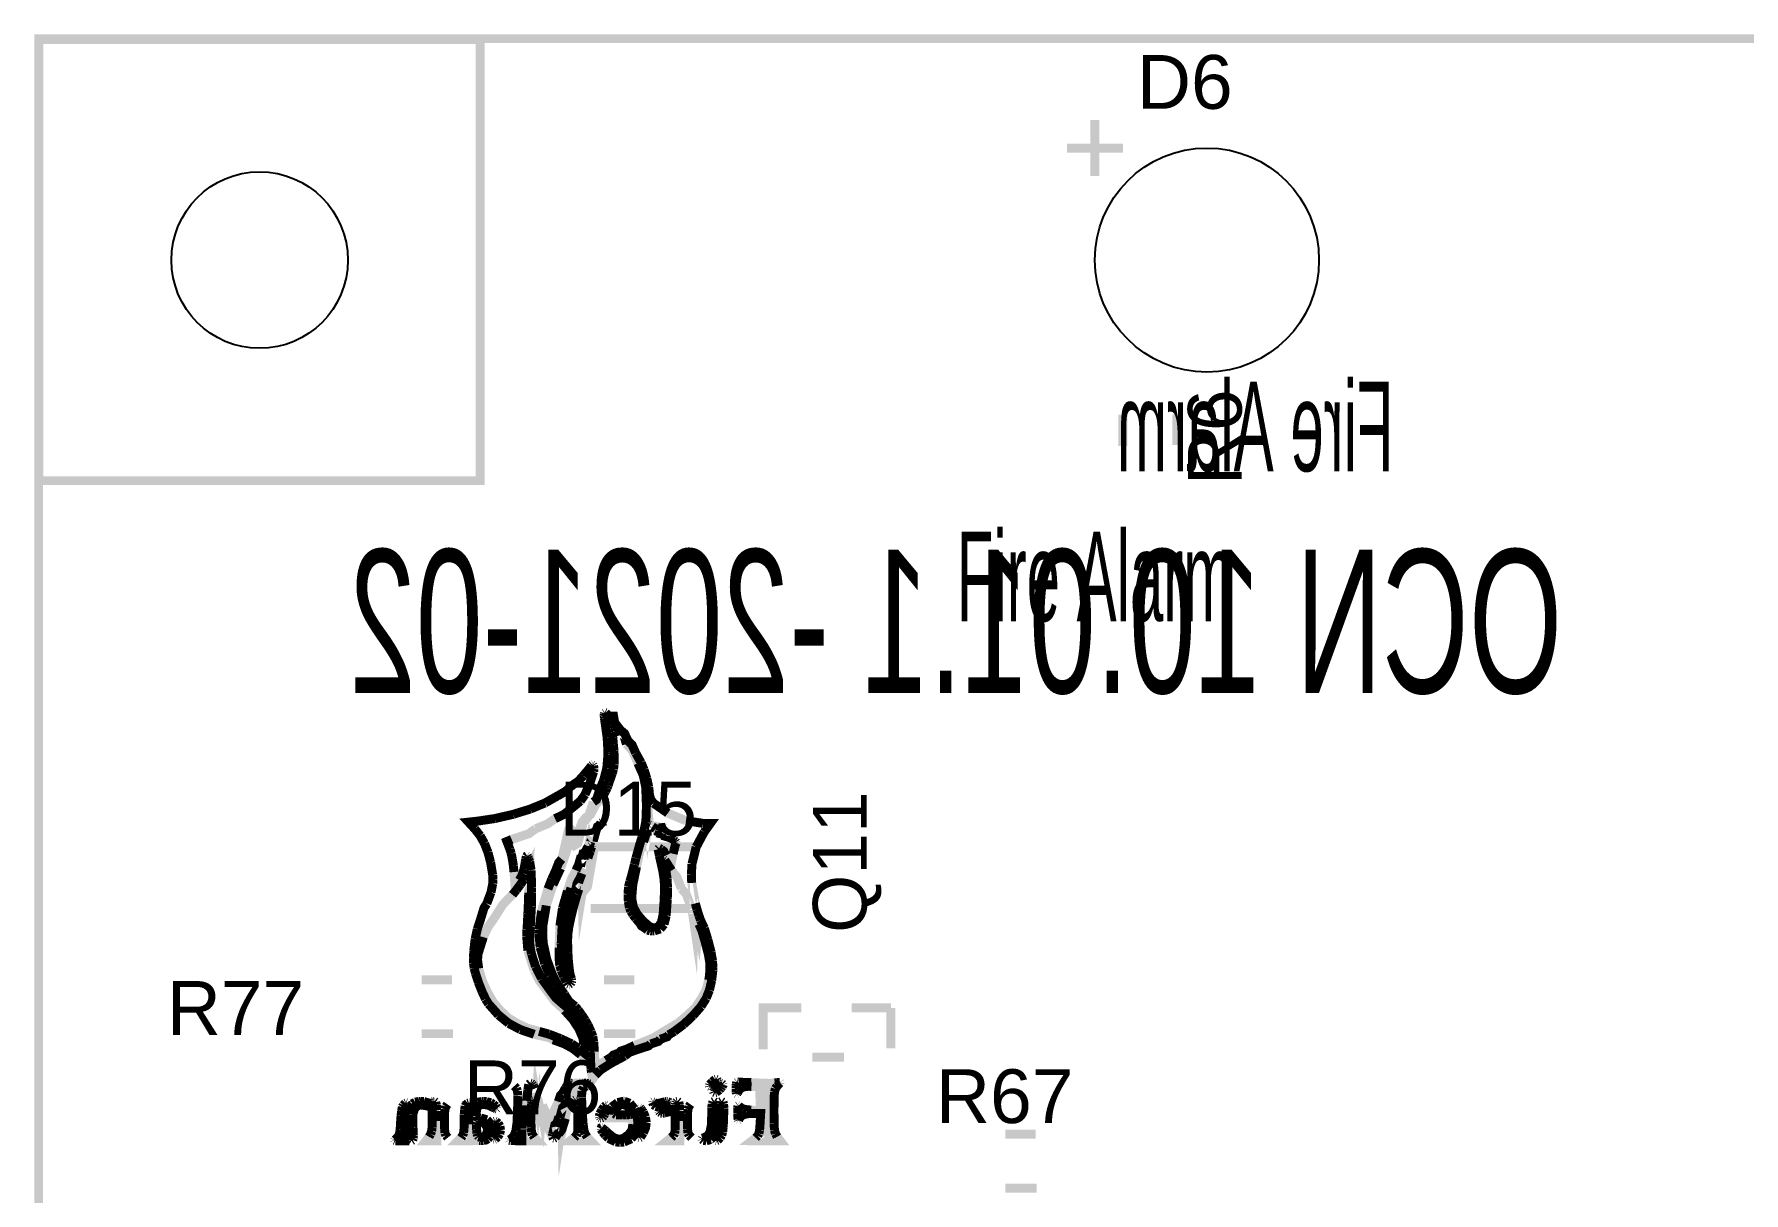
# Model space of a CAD drawing. Header units: centimetres. Extents: x -11 to 419, y -6 to 110.
# Drawn here: x -10.56 to 28.19, y 83.34 to 109.6 of the extents above; entities that cross this region are included whole.
import ezdxf

# ---------------------------------------------------------------- set-up
doc = ezdxf.new("R2010")
doc.units = ezdxf.units.CM
doc.header["$MEASUREMENT"] = 0

msp = doc.modelspace()

# ---------------------------------------------------------------- linework, layer by layer
at = {"const_width": 0.203}
for points in [[(-10.461, -5.498), (189.539, -5.498), (189.539, 109.502), (-10.461, 109.502), (-10.461, -5.498)], [(-10.453, 99.483), (-0.453, 99.483), (-0.453, 109.483), (-10.453, 109.483), (-10.453, 99.483)], [(13.477, 107.658), (13.477, 106.388)], [(12.842, 107.023), (14.112, 107.023)], [(14.112, 100.98), (14.112, 100.269)], [(15.332, 100.98), (15.332, 100.294)], [(2.356, 94.19), (2.361, 94.219)], [(2.355, 94.17), (2.356, 94.19)], [(2.355, 94.17), (2.356, 94.148)], [(2.356, 94.148), (2.362, 94.098)], [(2.361, 94.219), (2.372, 94.227)], [(2.424, 93.653), (2.363, 94.095)], [(2.39, 94.22), (2.372, 94.227)], [(2.443, 94.169), (2.391, 94.219)], [(2.503, 94.106), (2.443, 94.169)], [(2.613, 93.888), (2.569, 94.146), (2.536, 94.145), (2.495, 94.059)], [(2.569, 94.03), (2.503, 94.107)], [(2.49, 94.028), (2.496, 94.041)], [(2.49, 94.028), (2.49, 94.027)], [(2.49, 94.027), (2.495, 93.983)], [(2.495, 93.983), (2.504, 93.928)], [(2.496, 94.041), (2.501, 94.043)], [(2.508, 94.04), (2.501, 94.043)], [(2.504, 93.928), (2.517, 93.869)], [(2.534, 93.785), (2.517, 93.867)], [(2.551, 93.654), (2.534, 93.782)], [(2.725, 93.831), (2.569, 94.03)], [(2.727, 93.718), (2.672, 93.857), (2.61, 93.892)], [(2.899, 93.578), (2.818, 93.752), (2.727, 93.828)], [(2.86, 93.51), (2.798, 93.721), (2.765, 93.744), (2.73, 93.713)], [(2.442, 93.32), (2.424, 93.651)], [(2.442, 93.32), (2.442, 93.276)], [(2.566, 93.509), (2.551, 93.654)], [(2.577, 93.363), (2.566, 93.508)], [(2.585, 93.167), (2.577, 93.363)], [(3.124, 93.071), (2.993, 93.369), (2.859, 93.512)], [(3.07, 93.31), (2.987, 93.498), (2.899, 93.578)], [(3.192, 93.092), (3.072, 93.308)], [(2.043, 92.986), (1.883, 92.795)], [(2.043, 92.987), (2.071, 93.026)], [(2.071, 93.027), (2.089, 93.042)], [(2.089, 93.042), (2.095, 93.043)], [(2.103, 93.039), (2.095, 93.043)], [(2.115, 93.021), (2.103, 93.039)], [(2.126, 92.95), (2.115, 93.021)], [(2.126, 92.95), (2.118, 92.889)], [(2.415, 92.96), (2.343, 92.687)], [(2.442, 93.276), (2.415, 92.961)], [(2.568, 92.946), (2.54, 92.85)], [(2.582, 93.045), (2.568, 92.946)], [(2.585, 93.137), (2.582, 93.046)], [(2.585, 93.137), (2.585, 93.17)], [(3.242, 92.805), (3.12, 93.078)], [(3.26, 92.932), (3.193, 93.091)], [(3.322, 92.732), (3.26, 92.932)], [(1.613, 92.562), (1.483, 92.443), (1.301, 92.337)], [(1.881, 92.793), (1.767, 92.667), (1.613, 92.562)], [(2.033, 92.628), (1.922, 92.37)], [(2.117, 92.888), (2.033, 92.628)], [(2.343, 92.687), (2.261, 92.496)], [(2.425, 92.519), (2.389, 92.445)], [(2.446, 92.575), (2.425, 92.519)], [(2.447, 92.576), (2.465, 92.633)], [(2.465, 92.635), (2.488, 92.702)], [(2.488, 92.702), (2.517, 92.785)], [(2.516, 92.784), (2.541, 92.852)], [(3.297, 92.539), (3.242, 92.806)], [(3.313, 92.148), (3.297, 92.538)], [(3.367, 92.533), (3.322, 92.732)], [(3.381, 92.38), (3.367, 92.531)], [(1.016, 92.177), (0.682, 92.04)], [(1.301, 92.338), (1.017, 92.178)], [(1.817, 92.221), (1.587, 92.031)], [(1.922, 92.368), (1.816, 92.219)], [(2.111, 92.2), (2.001, 91.868), (1.952, 91.808), (1.905, 91.817)], [(2.029, 91.875), (2.16, 92.135), (2.3, 92.297)], [(2.263, 92.5), (2.181, 92.251), (2.11, 92.199)], [(2.346, 92.367), (2.303, 92.301)], [(2.389, 92.445), (2.346, 92.367)], [(3.313, 92.148), (3.309, 91.893)], [(3.338, 91.571), (3.37, 91.76), (3.376, 91.678)], [(3.381, 92.38), (3.407, 92.261), (3.478, 92.169)], [(3.478, 92.169), (3.799, 91.946)], [(-0.576, 91.588), (-0.718, 91.743), (-0.519, 91.765)], [(-0.121, 91.824), (-0.521, 91.764)], [(0.296, 91.92), (-0.122, 91.824)], [(0.683, 92.04), (0.296, 91.92)], [(1.242, 91.82), (1.078, 91.706), (0.8, 91.592)], [(1.589, 92.032), (1.451, 91.923), (1.242, 91.82)], [(1.904, 91.815), (1.759, 91.263), (1.696, 91.224), (1.639, 91.342)], [(1.678, 91.268), (1.856, 91.744), (1.942, 91.85), (2.027, 91.871)], [(2.281, 91.726), (2.297, 91.734)], [(2.302, 91.733), (2.297, 91.734)], [(2.315, 91.717), (2.302, 91.733)], [(3.296, 91.734), (3.267, 91.587)], [(3.309, 91.895), (3.296, 91.734)], [(3.799, 91.946), (4.209, 91.774)], [(4.209, 91.774), (4.597, 91.715)], [(-0.455, 91.434), (-0.576, 91.589)], [(-0.357, 91.259), (-0.455, 91.434)], [(0.26, 91.351), (0.151, 91.305), (0.22, 91.124)], [(0.802, 91.593), (0.646, 91.479), (0.262, 91.351)], [(1.402, 90.92), (1.547, 91.57), (1.577, 91.6), (1.606, 91.577), (1.657, 91.374)], [(1.976, 91.063), (2.023, 91.3), (2.05, 91.203)], [(2.107, 91.406), (2.073, 91.261), (2.049, 91.295)], [(2.164, 91.517), (2.133, 91.403), (2.108, 91.407)], [(2.161, 91.51), (2.203, 91.639), (2.24, 91.662)], [(2.237, 91.657), (2.281, 91.725)], [(2.315, 91.717), (2.308, 91.677)], [(3.168, 91.256), (3.211, 91.394)], [(3.266, 91.585), (3.211, 91.397)], [(3.249, 91.297), (3.295, 91.444)], [(3.449, 91.639), (3.481, 91.655), (3.396, 91.671)], [(3.294, 91.442), (3.336, 91.566)], [(3.373, 91.671), (3.381, 91.677)], [(3.382, 91.677), (3.381, 91.677)], [(3.394, 91.672), (3.382, 91.677)], [(3.519, 91.595), (3.45, 91.639)], [(3.597, 91.546), (3.605, 91.571), (3.521, 91.595)], [(3.59, 91.55), (3.587, 91.523), (3.671, 91.498)], [(3.671, 91.498), (3.66, 91.471), (3.757, 91.445)], [(3.757, 91.444), (3.752, 91.418), (3.846, 91.39)], [(3.843, 91.392), (3.898, 91.361)], [(3.937, 91.336), (3.896, 91.362)], [(4.441, 91.178), (4.622, 91.517)], [(4.597, 91.715), (4.763, 91.714), (4.622, 91.517)], [(-0.278, 91.057), (-0.357, 91.26)], [(-0.217, 90.826), (-0.278, 91.057)], [(0.249, 91.03), (0.22, 91.124)], [(0.275, 90.902), (0.249, 91.03)], [(0.58, 90.907), (0.593, 90.961)], [(0.645, 90.131), (0.663, 90.699), (0.581, 90.526)], [(0.593, 90.961), (0.603, 90.977), (0.608, 90.98)], [(0.613, 90.977), (0.608, 90.98)], [(0.63, 90.948), (0.613, 90.977)], [(1.374, 90.707), (1.534, 91.177), (1.608, 91.269), (1.678, 91.267)], [(1.818, 90.743), (1.866, 90.928), (1.884, 90.944), (1.898, 90.909)], [(1.84, 90.908), (1.874, 91.024), (1.9, 91.026)], [(1.985, 90.928), (1.858, 90.146), (1.848, 90.571)], [(1.899, 91.024), (1.947, 91.11)], [(1.9, 90.913), (1.941, 91.041), (1.977, 91.063)], [(1.992, 91.19), (1.944, 91.106)], [(2.133, 91.186), (1.978, 90.281), (1.959, 90.257), (1.947, 90.315), (1.948, 90.672)], [(2.043, 91.088), (1.986, 90.931)], [(2.049, 91.295), (2.016, 91.161), (1.992, 91.191)], [(2.069, 91.18), (2.043, 91.09)], [(2.044, 91.19), (2.056, 91.198)], [(2.047, 91.183), (4.447, 91.183)], [(2.07, 91.184), (2.056, 91.198)], [(2.07, 91.184), (2.07, 91.181)], [(3.077, 90.927), (3.118, 91.081)], [(3.088, 90.725), (3.177, 91.133), (3.25, 91.3)], [(3.118, 91.081), (3.169, 91.258)], [(3.578, 91.129), (3.6, 91.151)], [(3.578, 91.129), (3.579, 91.125)], [(3.579, 91.124), (3.607, 90.984)], [(3.601, 91.151), (3.6, 91.151)], [(3.646, 91.129), (3.601, 91.151)], [(3.684, 90.639), (3.607, 90.982)], [(3.757, 90.985), (3.708, 91.082), (3.647, 91.127)], [(3.76, 90.982), (3.879, 90.822), (3.921, 91.027)], [(3.92, 91.025), (3.939, 91.11)], [(3.967, 91.309), (3.937, 91.336)], [(3.939, 91.109), (3.957, 91.181)], [(3.957, 91.181), (3.974, 91.244)], [(3.985, 91.284), (3.967, 91.309)], [(3.974, 91.243), (3.984, 91.267)], [(3.987, 91.276), (3.985, 91.284)], [(3.987, 91.276), (3.984, 91.267)], [(4.346, 90.792), (4.441, 91.178)], [(-0.172, 90.551), (-0.217, 90.826)], [(0.298, 90.758), (0.275, 90.903)], [(0.312, 90.612), (0.298, 90.758)], [(0.312, 90.615), (0.336, 90.286), (0.433, 90.429)], [(0.511, 90.585), (0.475, 90.501)], [(0.538, 90.674), (0.511, 90.585)], [(0.556, 90.765), (0.538, 90.674)], [(0.556, 90.763), (0.568, 90.841)], [(0.567, 90.84), (0.58, 90.906)], [(0.649, 90.905), (0.63, 90.948)], [(0.668, 90.848), (0.649, 90.905)], [(0.7, 90.656), (0.668, 90.848)], [(0.711, 90.267), (0.701, 90.647)], [(1.165, 90.446), (1.256, 90.644)], [(1.198, 90.326), (1.368, 90.696)], [(1.255, 90.642), (1.326, 90.825), (1.394, 90.906)], [(1.524, 90.18), (1.622, 90.474), (1.716, 90.649)], [(1.603, 90.252), (1.712, 90.562), (1.817, 90.743)], [(1.716, 90.649), (1.776, 90.777)], [(1.773, 90.368), (1.851, 90.579)], [(1.776, 90.778), (1.813, 90.907), (1.84, 90.908)], [(1.948, 90.673), (1.828, 90.028), (1.811, 90.001), (1.799, 90.029), (1.791, 90.246)], [(3.013, 90.668), (2.981, 90.543)], [(3.005, 90.326), (3.089, 90.731)], [(3.04, 90.781), (3.013, 90.668)], [(3.042, 90.786), (3.075, 90.923)], [(3.715, 90.441), (3.684, 90.64)], [(3.702, 90.871), (3.718, 90.888)], [(3.702, 90.871), (3.702, 90.866)], [(3.754, 90.652), (3.702, 90.867)], [(3.732, 90.881), (3.718, 90.888)], [(3.884, 90.645), (3.732, 90.881)], [(3.782, 90.465), (3.754, 90.652)], [(4.11, 90.235), (3.996, 90.513), (3.884, 90.645)], [(4.332, 90.549), (4.346, 90.792)], [(4.348, 89.754), (4.387, 89.486), (4.391, 89.664)], [(-0.169, 90.348), (-0.21, 90.15)], [(-0.165, 90.437), (-0.171, 90.551)], [(-0.165, 90.437), (-0.169, 90.348)], [(0.368, 90.207), (0.278, 90.096)], [(0.458, 90.328), (0.368, 90.207)], [(0.475, 90.501), (0.433, 90.428)], [(0.536, 90.444), (0.458, 90.328)], [(0.581, 90.526), (0.535, 90.443)], [(0.712, 90.156), (0.711, 90.267)], [(0.937, 89.732), (1.081, 90.228)], [(1.043, 89.851), (1.198, 90.325)], [(1.081, 90.228), (1.165, 90.446)], [(1.411, 89.791), (1.525, 90.182)], [(1.473, 89.846), (1.603, 90.25)], [(1.69, 90.124), (1.741, 90.348), (1.759, 90.383), (1.773, 90.368)], [(1.743, 90.108), (1.783, 90.224)], [(2.897, 90.113), (2.907, 90.274)], [(2.907, 90.275), (2.936, 90.394)], [(2.955, 90.449), (2.936, 90.394)], [(2.981, 90.544), (2.955, 90.452)], [(2.98, 90.023), (3.005, 90.325)], [(3.724, 90.273), (3.715, 90.442)], [(3.724, 90.255), (3.716, 89.98)], [(3.724, 90.273), (3.724, 90.257)], [(3.792, 90.262), (3.782, 90.465)], [(3.792, 90.254), (3.787, 89.993)], [(3.792, 90.254), (3.792, 90.265)], [(4.337, 89.776), (4.217, 90.111), (4.108, 90.237)], [(4.332, 90.549), (4.34, 90.365)], [(4.34, 90.366), (4.422, 89.9)], [(-0.439, 89.564), (-0.367, 89.8), (-0.307, 89.891)], [(-0.21, 90.149), (-0.304, 89.897)], [(-0.128, 89.577), (0.062, 89.878), (0.279, 90.098)], [(0.637, 89.887), (0.627, 89.669)], [(0.646, 90.143), (0.637, 89.888)], [(0.707, 89.823), (0.683, 89.391)], [(0.712, 90.156), (0.707, 89.824)], [(0.969, 89.408), (1.044, 89.852)], [(1.405, 89.447), (1.473, 89.845)], [(1.557, 89.681), (1.614, 89.883)], [(1.615, 89.885), (1.662, 90.103), (1.69, 90.124)], [(1.647, 89.772), (1.697, 89.953)], [(1.697, 89.952), (1.742, 90.104)], [(2.897, 90.096), (2.897, 90.113)], [(2.897, 90.096), (2.904, 89.942)], [(2.904, 89.942), (2.93, 89.8)], [(2.93, 89.799), (2.959, 89.726)], [(2.98, 90.016), (2.98, 90.023)], [(2.98, 90.016), (3.019, 89.813)], [(3.019, 89.813), (3.104, 89.658)], [(3.716, 89.98), (3.692, 89.651)], [(3.787, 89.993), (3.761, 89.623)], [(4.393, 89.659), (4.438, 89.429), (4.457, 89.527)], [(4.422, 89.901), (4.46, 89.763)], [(4.457, 89.526), (4.495, 89.304), (4.508, 89.422)], [(-0.519, 89.318), (-0.438, 89.566)], [(-0.383, 89.138), (-0.265, 89.382), (-0.128, 89.577)], [(0.615, 89.439), (0.606, 89.308)], [(0.627, 89.667), (0.614, 89.424)], [(0.879, 89.3), (0.937, 89.732)], [(0.962, 89.228), (0.969, 89.408)], [(1.352, 89.39), (1.411, 89.791)], [(1.383, 88.989), (1.405, 89.447)], [(1.465, 89.257), (1.493, 89.418)], [(1.494, 89.423), (1.557, 89.679)], [(1.558, 89.38), (1.606, 89.604)], [(1.606, 89.604), (1.647, 89.772)], [(2.047, 89.783), (4.447, 89.783)], [(2.959, 89.726), (3.007, 89.644)], [(3.007, 89.644), (3.073, 89.556)], [(3.073, 89.556), (3.158, 89.461)], [(3.104, 89.658), (3.239, 89.499), (3.384, 89.375)], [(3.16, 89.459), (3.202, 89.389), (3.272, 89.346)], [(3.652, 89.472), (3.587, 89.375)], [(3.713, 89.426), (3.627, 89.322)], [(3.693, 89.654), (3.652, 89.472)], [(3.761, 89.622), (3.713, 89.425)], [(4.461, 89.762), (4.503, 89.627)], [(4.501, 89.436), (4.521, 89.397)], [(4.503, 89.627), (4.54, 89.519)], [(4.54, 89.519), (4.565, 89.469)], [(4.627, 89.338), (4.564, 89.47)], [(-0.599, 88.832), (-0.569, 89.088)], [(-0.569, 89.088), (-0.519, 89.317)], [(-0.502, 88.756), (-0.383, 89.137)], [(0.6, 89.152), (0.606, 89.305)], [(0.6, 89.152), (0.627, 88.832)], [(0.668, 89.104), (0.67, 89.18)], [(0.668, 89.104), (0.67, 89.03)], [(0.67, 89.179), (0.682, 89.387)], [(0.669, 89.031), (0.682, 88.899)], [(0.878, 89.221), (0.879, 89.3)], [(0.878, 89.221), (0.904, 88.906)], [(0.962, 89.228), (0.974, 88.998)], [(1.334, 88.896), (1.352, 89.391)], [(1.458, 89.126), (1.465, 89.257)], [(1.458, 89.126), (1.458, 89.1)], [(1.459, 89.096), (1.468, 88.85)], [(1.527, 89.06), (1.534, 89.21)], [(1.527, 89.06), (1.527, 89.042)], [(1.527, 89.046), (1.534, 88.794)], [(1.534, 89.211), (1.557, 89.377)], [(3.275, 89.344), (3.339, 89.296)], [(3.339, 89.296), (3.401, 89.277)], [(3.384, 89.374), (3.492, 89.339)], [(3.401, 89.277), (3.451, 89.275)], [(3.492, 89.277), (3.451, 89.275)], [(3.587, 89.375), (3.492, 89.339)], [(3.627, 89.322), (3.493, 89.277)], [(4.574, 89.272), (4.522, 89.396)], [(4.65, 89.009), (4.573, 89.274)], [(4.706, 89.078), (4.626, 89.339)], [(4.778, 88.8), (4.706, 89.077)], [(-0.607, 88.663), (-0.599, 88.833)], [(-0.608, 88.626), (-0.607, 88.663)], [(-0.514, 88.621), (-0.502, 88.757)], [(0.627, 88.832), (0.767, 88.386)], [(0.682, 88.899), (0.71, 88.753)], [(0.71, 88.753), (0.801, 88.468)], [(0.904, 88.906), (1.01, 88.533)], [(0.974, 88.998), (1.057, 88.622)], [(1.334, 88.9), (1.337, 88.619)], [(1.383, 88.989), (1.383, 88.981)], [(1.383, 88.982), (1.395, 88.761)], [(1.395, 88.761), (1.43, 88.527)], [(1.468, 88.85), (1.479, 88.693)], [(1.479, 88.693), (1.492, 88.543)], [(1.534, 88.792), (1.544, 88.617)], [(4.719, 88.737), (4.65, 89.009)], [(4.749, 88.556), (4.719, 88.734)], [(4.813, 88.592), (4.777, 88.801)], [(-0.608, 88.626), (-0.605, 88.538)], [(-0.605, 88.538), (-0.59, 88.43)], [(-0.59, 88.43), (-0.562, 88.316)], [(-0.562, 88.317), (-0.494, 88.109)], [(-0.514, 88.621), (-0.489, 88.426)], [(-0.489, 88.426), (-0.399, 88.127), (-0.285, 87.885)], [(0.767, 88.386), (0.891, 88.142), (1.039, 87.944)], [(0.801, 88.468), (0.943, 88.192)], [(1.01, 88.532), (1.127, 88.267)], [(1.059, 88.619), (1.183, 88.289)], [(1.127, 88.267), (1.246, 88.044)], [(1.184, 88.288), (1.301, 88.057)], [(1.337, 88.624), (1.349, 88.491)], [(1.349, 88.491), (1.379, 88.384)], [(1.379, 88.383), (1.44, 88.242)], [(1.43, 88.527), (1.479, 88.315)], [(1.478, 88.317), (1.526, 88.253)], [(1.492, 88.542), (1.508, 88.412)], [(1.508, 88.412), (1.521, 88.346)], [(1.532, 88.305), (1.521, 88.346)], [(1.526, 88.253), (1.528, 88.252)], [(1.533, 88.256), (1.528, 88.252)], [(1.536, 88.273), (1.532, 88.305)], [(1.536, 88.271), (1.533, 88.256)], [(1.536, 88.271), (1.536, 88.273)], [(1.544, 88.617), (1.56, 88.454)], [(1.56, 88.454), (1.578, 88.316)], [(1.578, 88.315), (1.596, 88.249)], [(1.616, 88.19), (1.596, 88.249)], [(4.741, 88.257), (4.727, 88.162)], [(4.75, 88.366), (4.741, 88.257)], [(4.754, 88.475), (4.749, 88.556)], [(4.754, 88.474), (4.75, 88.366)], [(4.754, 88.473), (4.754, 88.475)], [(4.819, 88.384), (4.793, 88.155)], [(4.82, 88.451), (4.813, 88.592)], [(4.82, 88.451), (4.819, 88.384)], [(-1.782, 88.167), (-1.096, 88.167)], [(-0.494, 88.109), (-0.411, 87.901)], [(-0.412, 87.901), (-0.332, 87.731)], [(-0.285, 87.885), (-0.153, 87.654), (0.012, 87.465)], [(0.943, 88.193), (1.143, 87.916)], [(1.039, 87.944), (1.232, 87.686), (1.46, 87.477)], [(1.142, 87.917), (1.261, 87.759), (1.404, 87.634)], [(1.246, 88.044), (1.384, 87.834)], [(1.301, 88.057), (1.452, 87.846)], [(1.441, 88.24), (1.501, 88.12)], [(1.503, 88.118), (1.535, 88.072)], [(1.535, 88.072), (1.555, 88.063)], [(1.563, 88.064), (1.555, 88.063)], [(1.592, 88.083), (1.563, 88.064)], [(1.614, 88.117), (1.592, 88.083)], [(1.622, 88.15), (1.614, 88.117)], [(1.622, 88.152), (1.616, 88.189)], [(1.622, 88.152), (1.622, 88.15)], [(2.35, 88.167), (3.036, 88.167)], [(4.727, 88.162), (4.663, 87.935), (4.562, 87.744)], [(4.742, 87.935), (4.669, 87.75)], [(4.793, 88.155), (4.742, 87.936)], [(-0.332, 87.729), (-0.264, 87.622)], [(-0.264, 87.622), (-0.039, 87.369)], [(1.384, 87.834), (1.559, 87.61)], [(1.666, 87.355), (1.548, 87.512), (1.403, 87.635)], [(1.454, 87.843), (1.561, 87.676), (1.698, 87.567)], [(1.643, 87.272), (1.459, 87.477)], [(1.651, 87.492), (1.555, 87.614)], [(1.748, 87.356), (1.652, 87.491)], [(1.769, 87.482), (1.699, 87.566)], [(1.848, 87.373), (1.77, 87.482)], [(4.562, 87.744), (4.422, 87.541), (4.249, 87.374)], [(4.552, 87.565), (4.371, 87.357)], [(4.669, 87.75), (4.552, 87.566)], [(5.96, 86.593), (5.96, 87.532), (6.823, 87.532)], [(8.855, 87.532), (7.966, 87.532)], [(8.855, 87.532), (8.855, 86.618)], [(-0.039, 87.369), (0.192, 87.181)], [(0.012, 87.465), (0.187, 87.301), (0.402, 87.171)], [(0.192, 87.181), (0.455, 87.04)], [(0.403, 87.171), (0.621, 87.07), (0.883, 86.999)], [(1.783, 87.058), (1.643, 87.272)], [(1.828, 87.119), (1.666, 87.355)], [(1.84, 87.216), (1.748, 87.356)], [(1.921, 86.88), (1.828, 87.119)], [(1.908, 87.098), (1.84, 87.215)], [(1.927, 87.253), (1.848, 87.373)], [(1.984, 86.944), (1.908, 87.097)], [(1.987, 87.147), (1.927, 87.254)], [(2.06, 86.996), (1.987, 87.147)], [(4.248, 87.374), (4.028, 87.186), (3.757, 87.028)], [(4.159, 87.158), (3.946, 86.998)], [(4.371, 87.357), (4.159, 87.158)], [(-1.782, 86.948), (-1.071, 86.948)], [(0.456, 87.04), (0.771, 86.932)], [(1.21, 86.806), (1.11, 86.859), (0.774, 86.931)], [(1.101, 86.938), (0.881, 86.999)], [(1.367, 86.835), (1.101, 86.938)], [(1.458, 86.714), (1.201, 86.809)], [(1.617, 86.718), (1.367, 86.835)], [(1.647, 86.61), (1.458, 86.714)], [(1.771, 86.618), (1.616, 86.718)], [(1.872, 86.85), (1.783, 87.058)], [(1.902, 86.661), (1.872, 86.85)], [(1.964, 86.602), (1.921, 86.88)], [(2.02, 86.84), (1.984, 86.943)], [(2.036, 86.728), (2.02, 86.84)], [(2.042, 86.539), (2.036, 86.73)], [(2.098, 86.884), (2.06, 86.995)], [(2.119, 86.756), (2.098, 86.884)], [(2.134, 86.537), (2.119, 86.756)], [(2.35, 86.948), (3.062, 86.948)], [(3.756, 87.027), (3.471, 86.852), (3.055, 86.684)], [(3.411, 86.715), (3.365, 86.671), (3.203, 86.62)], [(3.629, 86.822), (3.587, 86.772), (3.41, 86.714)], [(3.822, 86.924), (3.784, 86.876), (3.629, 86.822)], [(3.946, 86.998), (3.819, 86.922)], [(1.824, 86.471), (1.647, 86.61)], [(1.771, 86.618), (1.902, 86.513), (1.902, 86.661)], [(1.964, 86.602), (1.98, 86.327), (1.824, 86.47)], [(2.042, 86.533), (2.045, 86.408)], [(2.044, 86.408), (2.051, 86.266)], [(2.134, 86.539), (2.152, 86.177), (2.397, 86.342)], [(2.396, 86.341), (2.52, 86.417)], [(2.505, 86.273), (2.82, 86.442)], [(2.521, 86.418), (2.563, 86.463), (2.692, 86.511)], [(2.692, 86.511), (2.733, 86.553), (2.871, 86.6)], [(2.821, 86.443), (2.937, 86.528), (3.21, 86.623)], [(2.873, 86.601), (3.047, 86.681)], [(7.789, 86.415), (7.077, 86.415)], [(0.779, 85.713), (0.819, 85.48), (0.827, 85.605)], [(0.828, 85.605), (0.874, 85.362), (0.892, 85.466), (0.943, 85.167), (0.956, 85.327)], [(1.491, 85.524), (1.399, 84.897), (1.39, 85.313)], [(1.559, 85.668), (1.497, 85.31), (1.48, 85.502)], [(2.051, 86.266), (2.059, 86.149)], [(2.059, 86.149), (2.068, 86.069)], [(2.155, 86.006), (2.093, 85.914), (2.069, 86.069)], [(2.155, 86.006), (2.268, 86.122)], [(2.269, 86.122), (2.505, 86.273)], [(0.368, 85.706), (0.318, 85.76)], [(0.392, 85.645), (0.368, 85.706)], [(0.399, 85.546), (0.392, 85.645)], [(0.399, 85.532), (0.394, 85.241)], [(0.399, 85.546), (0.399, 85.539)], [(0.603, 85.424), (0.624, 85.665)], [(0.624, 85.664), (0.647, 85.799)], [(0.647, 85.798), (0.683, 85.828)], [(0.705, 85.822), (0.683, 85.828)], [(0.727, 85.805), (0.704, 85.822)], [(0.748, 85.78), (0.727, 85.805)], [(0.763, 85.75), (0.748, 85.78)], [(0.763, 85.75), (0.783, 85.703)], [(1.318, 85.405), (1.365, 85.55), (1.406, 85.584)], [(1.408, 85.588), (1.481, 85.72)], [(1.453, 85.255), (1.727, 85.828), (1.885, 85.828)], [(1.467, 85.004), (1.6, 85.69), (1.621, 85.709), (1.638, 85.666), (1.655, 85.398)], [(1.481, 85.72), (1.539, 85.81)], [(1.54, 85.811), (1.572, 85.828)], [(1.593, 85.827), (1.572, 85.828)], [(1.61, 85.824), (1.593, 85.827)], [(1.623, 85.82), (1.61, 85.824)], [(1.626, 85.815), (1.623, 85.82)], [(1.626, 85.815), (1.624, 85.806)], [(1.843, 85.525), (1.853, 85.652)], [(1.853, 85.653), (1.89, 85.729)], [(1.95, 85.825), (1.885, 85.828)], [(1.89, 85.729), (1.955, 85.759)], [(1.995, 85.818), (1.95, 85.825)], [(1.974, 85.761), (1.955, 85.759)], [(1.994, 85.769), (1.974, 85.761)], [(2.011, 85.78), (1.994, 85.769)], [(2.019, 85.807), (1.995, 85.818)], [(2.022, 85.793), (2.011, 85.78)], [(2.024, 85.799), (2.019, 85.807)], [(2.024, 85.799), (2.022, 85.793)], [(4.74, 85.771), (4.747, 85.792)], [(4.74, 85.771), (4.744, 85.754)], [(4.744, 85.754), (4.757, 85.747)], [(4.747, 85.792), (4.806, 85.856)], [(4.757, 85.747), (4.758, 85.747)], [(4.782, 85.75), (4.758, 85.747)], [(4.813, 85.761), (4.782, 85.75)], [(4.806, 85.856), (4.873, 85.911)], [(4.847, 85.78), (4.813, 85.761)], [(4.833, 85.645), (4.839, 85.665)], [(4.833, 85.645), (4.844, 85.619)], [(4.839, 85.665), (4.899, 85.744)], [(4.844, 85.619), (4.87, 85.608)], [(4.9, 85.819), (4.846, 85.78)], [(4.89, 85.614), (4.87, 85.608)], [(4.873, 85.911), (4.889, 85.916)], [(4.908, 85.908), (4.889, 85.916)], [(4.968, 85.675), (4.889, 85.614)], [(4.899, 85.744), (4.955, 85.799)], [(4.928, 85.866), (4.925, 85.85), (4.901, 85.82)], [(4.926, 85.879), (4.908, 85.908)], [(4.928, 85.866), (4.926, 85.879)], [(4.955, 85.799), (4.994, 85.822)], [(5.004, 85.713), (4.968, 85.675)], [(4.994, 85.822), (5.007, 85.824)], [(5.032, 85.75), (5.004, 85.713)], [(5.023, 85.821), (5.007, 85.824)], [(5.048, 85.798), (5.023, 85.821)], [(5.051, 85.789), (5.049, 85.781), (5.032, 85.75)], [(5.051, 85.789), (5.048, 85.798)], [(5.346, 85.712), (5.347, 85.76)], [(5.346, 85.712), (5.346, 85.698)], [(5.346, 85.697), (5.349, 85.617)], [(5.347, 85.76), (5.352, 85.812)], [(5.348, 85.62), (5.354, 85.587)], [(5.352, 85.812), (5.36, 85.849)], [(5.354, 85.587), (5.36, 85.583)], [(5.36, 85.849), (5.368, 85.855)], [(5.364, 85.585), (5.36, 85.583)], [(5.377, 85.605), (5.364, 85.585)], [(5.37, 85.855), (5.368, 85.855)], [(5.37, 85.855), (5.389, 85.852)], [(5.377, 85.605), (5.422, 85.682)], [(5.402, 85.851), (5.49, 85.846)], [(5.422, 85.682), (5.482, 85.729)], [(5.482, 85.729), (5.567, 85.751)], [(5.484, 85.846), (5.582, 85.841)], [(5.697, 85.836), (5.998, 85.825), (5.998, 85.172), (5.998, 84.519), (5.852, 84.52), (5.706, 84.521), (5.79, 84.586)], [(5.568, 85.751), (5.638, 85.754)], [(5.583, 85.841), (5.692, 85.837)], [(5.695, 85.752), (5.638, 85.754)], [(5.685, 85.215), (5.898, 85.199), (5.888, 85.47), (5.878, 85.741), (5.694, 85.752)], [(6.276, 84.61), (6.347, 84.519), (6.224, 84.519), (6.101, 84.519), (6.101, 85.17), (6.101, 85.82), (6.222, 85.834)], [(6.207, 85.489), (6.216, 85.623)], [(6.216, 85.622), (6.236, 85.701)], [(6.221, 85.834), (6.269, 85.839)], [(6.236, 85.701), (6.274, 85.759)], [(6.269, 85.839), (6.307, 85.841)], [(6.3, 85.786), (6.274, 85.759)], [(6.322, 85.811), (6.3, 85.786)], [(6.307, 85.841), (6.338, 85.842)], [(6.34, 85.831), (6.322, 85.811)], [(6.339, 85.842), (6.339, 85.842)], [(6.342, 85.838), (6.339, 85.842)], [(6.342, 85.838), (6.34, 85.831)], [(-2.248, 85.089), (-2.234, 85.199)], [(-2.234, 85.199), (-2.217, 85.286)], [(-2.217, 85.286), (-2.197, 85.325)], [(-2.197, 85.325), (-2.151, 85.373)], [(-2.151, 85.373), (-2.134, 85.38)], [(-2.15, 85.131), (-2.14, 85.236)], [(-2.14, 85.238), (-2.127, 85.292)], [(-2.122, 85.377), (-2.134, 85.38)], [(-2.11, 85.352), (-2.127, 85.292)], [(-2.109, 85.357), (-2.122, 85.377)], [(-2.109, 85.357), (-2.11, 85.352)], [(-2.055, 85.127), (-2.046, 85.241)], [(-2.046, 85.241), (-2.027, 85.31)], [(-2.027, 85.31), (-1.994, 85.358)], [(-1.994, 85.358), (-1.928, 85.395)], [(-1.981, 85.116), (-1.935, 85.269)], [(-1.935, 85.269), (-1.837, 85.33)], [(-1.928, 85.395), (-1.836, 85.412)], [(-1.837, 85.33), (-1.797, 85.332)], [(-1.836, 85.412), (-1.804, 85.413)], [(-1.731, 85.408), (-1.804, 85.413)], [(-1.676, 85.314), (-1.797, 85.332)], [(-1.629, 85.381), (-1.731, 85.408)], [(-1.541, 84.987), (-1.541, 85.274), (-1.676, 85.314)], [(-1.629, 85.381), (-1.591, 85.368)], [(-1.591, 85.368), (-1.563, 85.364)], [(-1.547, 85.369), (-1.563, 85.364)], [(-1.541, 85.381), (-1.547, 85.369)], [(-1.541, 85.381), (-1.537, 85.394), (-1.526, 85.405)], [(-1.526, 85.405), (-1.509, 85.412)], [(-1.509, 85.412), (-1.489, 85.414)], [(-1.462, 85.395), (-1.489, 85.414)], [(-1.447, 85.331), (-1.462, 85.395)], [(-1.439, 85.21), (-1.447, 85.332)], [(-1.438, 84.967), (-1.439, 85.198)], [(-1.263, 85.139), (-1.253, 85.233)], [(-1.253, 85.233), (-1.233, 85.295)], [(-1.233, 85.295), (-1.197, 85.346)], [(-0.815, 85.115), (-0.807, 85.224)], [(-0.807, 85.224), (-0.795, 85.305)], [(-0.795, 85.305), (-0.777, 85.339), (-0.736, 85.372)], [(-0.736, 85.371), (-0.711, 85.379)], [(-0.713, 85.045), (-0.708, 85.178)], [(-0.704, 85.378), (-0.711, 85.379)], [(-0.708, 85.179), (-0.702, 85.289)], [(-0.688, 85.362), (-0.704, 85.378)], [(-0.702, 85.288), (-0.694, 85.326)], [(-0.688, 85.355), (-0.694, 85.326)], [(-0.688, 85.355), (-0.688, 85.361)], [(-0.644, 85.13), (-0.635, 85.242)], [(-0.635, 85.242), (-0.616, 85.31)], [(-0.616, 85.31), (-0.583, 85.358)], [(-0.583, 85.358), (-0.517, 85.393)], [(-0.543, 85.149), (-0.539, 85.196)], [(-0.543, 85.149), (-0.539, 85.084)], [(-0.539, 85.196), (-0.53, 85.242)], [(-0.53, 85.242), (-0.517, 85.281)], [(-0.517, 85.393), (-0.418, 85.41)], [(-0.517, 85.281), (-0.501, 85.304)], [(-0.501, 85.304), (-0.447, 85.334)], [(-0.447, 85.335), (-0.379, 85.343)], [(-0.418, 85.41), (-0.381, 85.411)], [(-0.31, 85.407), (-0.381, 85.411)], [(-0.369, 85.343), (-0.379, 85.343)], [(-0.281, 85.329), (-0.369, 85.343)], [(-0.214, 85.382), (-0.31, 85.407)], [(-0.198, 85.294), (-0.281, 85.329)], [(-0.157, 85.35), (-0.214, 85.382)], [(-0.199, 85.294), (-0.163, 85.275)], [(-0.163, 85.275), (-0.129, 85.259)], [(-0.101, 85.3), (-0.157, 85.35)], [(-0.129, 85.259), (-0.099, 85.247)], [(-0.072, 85.259), (-0.101, 85.3)], [(-0.099, 85.247), (-0.082, 85.244)], [(-0.082, 85.244), (-0.082, 85.244)], [(-0.071, 85.254), (-0.082, 85.244)], [(-0.071, 85.254), (-0.072, 85.259)], [(0.394, 85.248), (0.381, 84.931)], [(0.504, 85.131), (0.512, 85.325)], [(0.576, 84.923), (0.603, 85.437)], [(0.698, 85.119), (0.703, 85.243)], [(0.703, 85.243), (0.71, 85.348)], [(0.71, 85.348), (0.718, 85.407)], [(0.718, 85.408), (0.738, 85.442)], [(0.738, 85.442), (0.75, 85.446)], [(0.764, 85.439), (0.75, 85.446)], [(0.809, 85.365), (0.764, 85.439)], [(0.935, 85.112), (0.86, 85.434), (0.833, 85.445), (0.814, 85.356)], [(1.371, 85.274), (1.116, 84.744), (0.927, 85.128)], [(0.956, 85.328), (1.118, 84.984), (1.318, 85.406)], [(1.35, 85.036), (1.412, 85.271), (1.436, 85.296), (1.455, 85.259)], [(1.636, 85.359), (1.685, 85.442)], [(1.685, 85.442), (1.7, 85.45)], [(1.713, 85.443), (1.7, 85.45)], [(1.736, 85.391), (1.713, 85.443)], [(1.745, 85.321), (1.736, 85.391)], [(1.754, 85.208), (1.746, 85.319)], [(1.76, 85.082), (1.754, 85.207)], [(1.843, 85.525), (1.843, 85.497)], [(1.844, 85.488), (1.858, 85.184)], [(1.858, 85.188), (1.878, 84.895)], [(2.258, 85.13), (2.301, 85.213)], [(2.301, 85.213), (2.353, 85.29)], [(2.353, 85.29), (2.394, 85.321)], [(2.391, 85.188), (2.368, 85.129)], [(3.003, 84.895), (3.003, 85.036), (2.713, 85.036), (2.423, 85.036), (2.454, 85.148)], [(2.416, 85.268), (2.391, 85.188)], [(2.394, 85.321), (2.403, 85.323)], [(2.414, 85.321), (2.403, 85.323)], [(2.423, 85.307), (2.414, 85.321)], [(2.423, 85.307), (2.417, 85.27)], [(2.423, 85.307), (2.423, 85.307)], [(2.454, 85.148), (2.53, 85.288)], [(2.53, 85.288), (2.661, 85.385)], [(2.57, 85.163), (2.577, 85.187)], [(2.57, 85.163), (2.578, 85.138)], [(2.578, 85.187), (2.653, 85.286)], [(2.652, 85.285), (2.715, 85.331)], [(2.661, 85.385), (2.8, 85.416)], [(2.715, 85.331), (2.773, 85.343)], [(2.789, 85.342), (2.773, 85.343)], [(2.865, 85.315), (2.789, 85.342)], [(2.81, 85.416), (2.8, 85.416)], [(2.937, 85.37), (2.81, 85.416)], [(2.932, 85.255), (2.865, 85.315)], [(2.959, 85.218), (2.932, 85.255)], [(3.042, 85.245), (2.937, 85.37)], [(2.982, 85.182), (2.959, 85.218)], [(2.999, 85.151), (2.982, 85.182)], [(3.003, 85.134), (2.999, 85.151)], [(3.105, 85.071), (3.043, 85.245)], [(3.156, 85.263), (3.16, 85.272)], [(3.156, 85.263), (3.157, 85.261)], [(3.157, 85.261), (3.162, 85.212)], [(3.16, 85.272), (3.164, 85.274)], [(3.162, 85.212), (3.172, 85.151)], [(3.168, 85.272), (3.164, 85.274)], [(3.189, 85.247), (3.167, 85.272)], [(3.172, 85.15), (3.185, 85.085)], [(3.214, 85.212), (3.189, 85.247)], [(3.242, 85.169), (3.214, 85.213)], [(3.292, 85.055), (3.242, 85.169)], [(3.451, 85.388), (3.454, 85.4)], [(3.451, 85.388), (3.47, 85.338)], [(3.454, 85.4), (3.462, 85.404)], [(3.463, 85.404), (3.462, 85.404)], [(3.477, 85.399), (3.463, 85.404)], [(3.47, 85.338), (3.522, 85.303)], [(3.496, 85.385), (3.477, 85.399)], [(3.496, 85.385), (3.524, 85.37)], [(3.522, 85.303), (3.606, 85.287)], [(3.524, 85.37), (3.559, 85.366)], [(3.56, 85.366), (3.559, 85.366)], [(3.606, 85.371), (3.56, 85.366)], [(3.594, 85.2), (3.601, 85.207)], [(3.594, 85.197), (3.594, 85.2)], [(3.594, 85.197), (3.597, 85.188)], [(3.597, 85.188), (3.615, 85.167)], [(3.601, 85.207), (3.625, 85.209)], [(3.669, 85.387), (3.606, 85.371)], [(3.606, 85.287), (3.631, 85.286)], [(3.615, 85.167), (3.642, 85.15)], [(3.651, 85.213), (3.625, 85.209)], [(3.715, 85.291), (3.631, 85.286)], [(3.642, 85.15), (3.674, 85.144)], [(3.69, 85.225), (3.651, 85.213)], [(3.668, 85.387), (3.743, 85.406)], [(3.674, 85.144), (3.676, 85.144)], [(3.719, 85.149), (3.676, 85.144)], [(3.734, 85.242), (3.69, 85.225)], [(3.783, 85.166), (3.719, 85.149)], [(3.731, 85.293), (3.844, 85.306)], [(3.777, 85.261), (3.734, 85.242)], [(3.743, 85.406), (3.767, 85.409)], [(3.789, 85.407), (3.767, 85.409)], [(3.846, 85.295), (3.774, 85.259)], [(3.782, 85.166), (3.833, 85.18)], [(3.828, 85.389), (3.789, 85.407)], [(3.881, 85.345), (3.828, 85.39)], [(3.831, 85.305), (3.834, 85.305)], [(3.833, 85.18), (3.88, 85.188)], [(3.847, 85.302), (3.834, 85.305)], [(3.849, 85.299), (3.847, 85.302)], [(3.849, 85.299), (3.847, 85.295)], [(3.88, 85.188), (3.92, 85.192)], [(3.881, 85.345), (3.967, 85.265), (3.967, 85.34)], [(3.92, 85.192), (3.922, 85.192)], [(3.938, 85.187), (3.922, 85.192)], [(3.95, 85.17), (3.938, 85.187)], [(3.959, 85.099), (3.95, 85.17)], [(3.967, 85.34), (3.971, 85.369)], [(3.971, 85.369), (3.982, 85.393)], [(3.982, 85.393), (3.998, 85.409)], [(3.998, 85.409), (4.019, 85.414)], [(4.046, 85.395), (4.019, 85.414)], [(4.061, 85.331), (4.046, 85.395)], [(4.069, 85.21), (4.061, 85.332)], [(4.07, 84.967), (4.069, 85.198)], [(4.245, 85.14), (4.255, 85.234)], [(4.255, 85.234), (4.275, 85.295)], [(4.275, 85.295), (4.311, 85.346)], [(4.793, 85.097), (4.795, 85.266)], [(4.795, 85.27), (4.803, 85.355)], [(4.803, 85.356), (4.82, 85.399)], [(4.82, 85.399), (4.848, 85.414)], [(4.876, 85.397), (4.848, 85.414)], [(4.891, 85.349), (4.876, 85.397)], [(4.896, 85.262), (4.891, 85.348)], [(4.896, 85.24), (4.891, 85.034)], [(4.896, 85.262), (4.896, 85.25)], [(4.965, 85.055), (4.967, 85.254)], [(4.967, 85.256), (4.975, 85.35)], [(4.975, 85.35), (4.992, 85.398)], [(4.992, 85.398), (5.02, 85.414)], [(5.048, 85.397), (5.02, 85.414)], [(5.063, 85.349), (5.048, 85.397)], [(5.068, 85.24), (5.063, 85.034)], [(5.068, 85.262), (5.063, 85.348)], [(5.068, 85.262), (5.068, 85.25)], [(5.381, 85.266), (5.387, 85.31)], [(5.381, 85.272), (5.382, 85.141)], [(5.387, 85.31), (5.397, 85.317)], [(5.402, 85.316), (5.397, 85.317)], [(5.425, 85.294), (5.402, 85.316)], [(5.426, 85.294), (5.46, 85.263)], [(5.46, 85.263), (5.51, 85.241)], [(5.51, 85.241), (5.582, 85.225)], [(5.583, 85.225), (5.686, 85.215)], [(6.205, 85.195), (6.207, 85.501)], [(6.205, 85.195), (6.207, 84.908)], [(-2.161, 84.861), (-2.161, 84.519), (-2.29, 84.52)], [(-2.267, 84.779), (-2.281, 84.685)], [(-2.257, 84.958), (-2.267, 84.783)], [(-2.257, 84.954), (-2.248, 85.089)], [(-2.161, 84.861), (-2.158, 85.002)], [(-2.158, 85.001), (-2.15, 85.131)], [(-2.057, 84.91), (-2.055, 85.118)], [(-2.057, 84.91), (-2.055, 84.695)], [(-1.983, 85.008), (-1.981, 85.114)], [(-1.983, 85.008), (-1.977, 84.822)], [(-1.969, 84.656), (-1.977, 84.818)], [(-1.438, 84.967), (-1.438, 84.519), (-1.561, 84.519), (-1.684, 84.519), (-1.612, 84.61)], [(-1.544, 84.832), (-1.554, 84.738)], [(-1.541, 84.987), (-1.544, 84.834)], [(-1.265, 84.968), (-1.263, 85.14)], [(-1.265, 84.968), (-1.263, 84.788)], [(-1.263, 84.791), (-1.253, 84.699)], [(-0.715, 84.895), (-0.715, 84.519), (-0.835, 84.519), (-0.956, 84.519), (-0.887, 84.588)], [(-0.82, 84.799), (-0.83, 84.702)], [(-0.818, 84.977), (-0.82, 84.797)], [(-0.818, 84.977), (-0.815, 85.113)], [(-0.715, 84.895), (-0.713, 85.046)], [(-0.476, 84.525), (-0.646, 84.528), (-0.646, 84.914), (-0.644, 85.135)], [(-0.539, 85.084), (-0.526, 85.054), (-0.499, 85.04)], [(-0.54, 84.89), (-0.533, 84.935)], [(-0.54, 84.89), (-0.54, 84.887)], [(-0.54, 84.887), (-0.536, 84.786)], [(-0.536, 84.786), (-0.527, 84.685)], [(-0.533, 84.935), (-0.516, 84.958)], [(-0.516, 84.958), (-0.485, 84.966)], [(-0.499, 85.04), (-0.443, 85.036)], [(-0.428, 84.959), (-0.484, 84.966)], [(-0.484, 84.966), (-0.485, 84.966)], [(-0.302, 84.996), (-0.443, 85.036)], [(-0.382, 84.937), (-0.428, 84.959)], [(-0.343, 84.897), (-0.382, 84.937)], [(-0.304, 84.836), (-0.343, 84.897)], [(-0.287, 84.765), (-0.304, 84.836)], [(-0.204, 84.89), (-0.302, 84.996)], [(-0.287, 84.765), (-0.287, 84.754)], [(-0.176, 84.774), (-0.204, 84.89)], [(-0.176, 84.774), (-0.178, 84.748)], [(-0.142, 84.941), (-0.13, 84.962)], [(-0.142, 84.941), (-0.141, 84.935)], [(-0.141, 84.935), (-0.119, 84.863)], [(-0.13, 84.962), (-0.116, 84.967)], [(-0.103, 84.809), (-0.119, 84.864)], [(-0.101, 84.961), (-0.116, 84.967)], [(-0.097, 84.76), (-0.103, 84.809)], [(-0.097, 84.76), (-0.103, 84.712)], [(-0.046, 84.913), (-0.101, 84.962)], [(-0.006, 84.847), (-0.046, 84.913)], [(0.006, 84.761), (-0.011, 84.675)], [(0.006, 84.768), (-0.006, 84.847)], [(0.006, 84.768), (0.006, 84.761)], [(0.381, 84.931), (0.355, 84.742)], [(0.49, 84.68), (0.492, 84.778)], [(0.492, 84.796), (0.497, 84.955)], [(0.497, 84.956), (0.504, 85.131)], [(0.772, 84.599), (0.846, 84.519), (0.701, 84.519), (0.556, 84.519), (0.576, 84.924)], [(0.697, 84.991), (0.698, 85.119)], [(0.697, 84.991), (0.699, 84.818)], [(0.699, 84.814), (0.71, 84.719)], [(1.189, 84.667), (1.238, 84.881), (1.254, 84.894), (1.264, 84.842)], [(1.262, 84.838), (1.312, 85.012), (1.349, 85.034)], [(1.477, 85.025), (1.398, 84.774), (1.364, 84.727), (1.334, 84.731)], [(1.761, 84.776), (1.75, 84.695)], [(1.762, 84.962), (1.76, 85.082)], [(1.762, 84.912), (1.761, 84.77)], [(1.762, 84.912), (1.762, 84.963)], [(1.879, 84.891), (1.897, 84.757)], [(1.897, 84.756), (1.924, 84.673)], [(2.246, 85.072), (2.258, 85.13)], [(2.246, 85.072), (2.25, 85.058)], [(2.25, 85.058), (2.26, 85.046)], [(2.26, 85.046), (2.275, 85.038)], [(2.275, 85.038), (2.293, 85.036)], [(2.282, 84.796), (2.29, 84.816), (2.296, 84.818)], [(2.282, 84.796), (2.284, 84.784)], [(2.284, 84.784), (2.321, 84.719)], [(2.315, 85.045), (2.293, 85.036)], [(2.301, 84.817), (2.296, 84.818)], [(2.342, 84.785), (2.301, 84.816)], [(2.342, 85.08), (2.315, 85.045)], [(2.368, 85.129), (2.342, 85.081)], [(2.39, 84.744), (2.341, 84.786)], [(2.578, 85.138), (2.628, 85.11)], [(2.626, 85.11), (2.781, 85.105)], [(2.867, 85.107), (2.781, 85.105)], [(2.938, 85.113), (2.866, 85.107)], [(2.994, 85.123), (2.938, 85.113)], [(2.982, 84.763), (2.952, 84.711)], [(2.998, 84.821), (2.982, 84.763)], [(3.003, 85.134), (2.994, 85.123)], [(3.003, 84.895), (2.998, 84.821)], [(3.117, 84.876), (3.074, 84.695)], [(3.119, 84.931), (3.105, 85.071)], [(3.119, 84.931), (3.117, 84.876)], [(3.193, 84.837), (3.169, 84.749)], [(3.201, 84.987), (3.185, 85.083)], [(3.203, 84.911), (3.193, 84.837)], [(3.204, 84.933), (3.201, 84.988)], [(3.204, 84.933), (3.203, 84.911)], [(3.31, 84.931), (3.293, 84.813), (3.244, 84.7)], [(3.31, 84.934), (3.292, 85.055)], [(3.31, 84.931), (3.31, 84.934)], [(4.07, 84.967), (4.07, 84.519), (3.928, 84.519), (3.786, 84.519), (3.876, 84.591)], [(3.964, 84.764), (3.953, 84.69)], [(3.965, 85.014), (3.959, 85.099)], [(3.967, 84.916), (3.965, 85.013)], [(3.967, 84.916), (3.964, 84.765)], [(4.242, 84.969), (4.245, 85.14)], [(4.242, 84.969), (4.245, 84.777)], [(4.245, 84.779), (4.256, 84.696)], [(4.784, 84.866), (4.756, 84.721)], [(4.793, 85.096), (4.784, 84.864)], [(4.874, 84.774), (4.836, 84.626)], [(4.891, 85.038), (4.874, 84.774)], [(4.953, 84.773), (4.938, 84.677)], [(4.962, 84.898), (4.953, 84.773)], [(4.965, 85.064), (4.962, 84.897)], [(5.054, 84.837), (5.041, 84.722)], [(5.063, 85.036), (5.054, 84.835)], [(5.382, 85.139), (5.385, 85.055)], [(5.385, 85.056), (5.39, 85.001)], [(5.39, 85.001), (5.396, 84.983)], [(5.396, 84.983), (5.399, 84.981)], [(5.403, 84.984), (5.399, 84.981)], [(5.403, 84.984), (5.436, 85.055)], [(5.436, 85.055), (5.494, 85.103)], [(5.494, 85.103), (5.585, 85.131)], [(5.586, 85.131), (5.716, 85.139)], [(5.889, 84.895), (5.903, 85.139), (5.716, 85.139)], [(5.878, 84.759), (5.862, 84.683)], [(5.889, 84.897), (5.878, 84.759)], [(6.207, 84.904), (6.216, 84.764)], [(6.216, 84.765), (6.237, 84.68)], [(-2.395, 84.534), (-2.392, 84.541)], [(-2.395, 84.534), (-2.393, 84.528)], [(-2.393, 84.528), (-2.377, 84.521)], [(-2.392, 84.541), (-2.345, 84.58)], [(-2.377, 84.521), (-2.286, 84.52)], [(-2.305, 84.626), (-2.345, 84.58)], [(-2.281, 84.685), (-2.305, 84.626)], [(-2.055, 84.703), (-2.048, 84.596)], [(-2.048, 84.596), (-2.033, 84.537)], [(-2.033, 84.537), (-2.008, 84.519)], [(-1.984, 84.534), (-2.008, 84.519)], [(-1.971, 84.577), (-1.984, 84.534)], [(-1.968, 84.637), (-1.972, 84.577)], [(-1.968, 84.637), (-1.969, 84.659)], [(-1.576, 84.671), (-1.612, 84.61)], [(-1.554, 84.738), (-1.576, 84.671)], [(-1.253, 84.7), (-1.231, 84.641)], [(-1.231, 84.641), (-1.19, 84.59)], [(-0.851, 84.639), (-0.887, 84.588)], [(-0.83, 84.702), (-0.851, 84.639)], [(-0.527, 84.685), (-0.514, 84.636)], [(-0.514, 84.636), (-0.49, 84.609)], [(-0.49, 84.609), (-0.45, 84.595)], [(-0.476, 84.525), (-0.448, 84.524)], [(-0.45, 84.595), (-0.434, 84.594)], [(-0.381, 84.526), (-0.448, 84.524)], [(-0.375, 84.609), (-0.434, 84.594)], [(-0.279, 84.565), (-0.323, 84.538), (-0.38, 84.526)], [(-0.314, 84.669), (-0.375, 84.609)], [(-0.287, 84.754), (-0.314, 84.669)], [(-0.232, 84.614), (-0.279, 84.564)], [(-0.178, 84.748), (-0.232, 84.614)], [(-0.146, 84.575), (-0.145, 84.581)], [(-0.146, 84.575), (-0.138, 84.559)], [(-0.145, 84.582), (-0.119, 84.658)], [(-0.138, 84.559), (-0.127, 84.556)], [(-0.115, 84.56), (-0.127, 84.556)], [(-0.103, 84.712), (-0.119, 84.657)], [(-0.055, 84.61), (-0.115, 84.56)], [(-0.011, 84.675), (-0.055, 84.611)], [(0.202, 84.536), (0.204, 84.541)], [(0.202, 84.536), (0.205, 84.53)], [(0.204, 84.541), (0.239, 84.561)], [(0.205, 84.53), (0.232, 84.524)], [(0.235, 84.524), (0.328, 84.522)], [(0.31, 84.627), (0.24, 84.561)], [(0.355, 84.742), (0.31, 84.627)], [(0.49, 84.683), (0.49, 84.519), (0.327, 84.522)], [(0.71, 84.719), (0.732, 84.655)], [(0.732, 84.655), (0.772, 84.599)], [(1.179, 84.62), (1.187, 84.663)], [(1.179, 84.62), (1.204, 84.577)], [(1.204, 84.577), (1.22, 84.574)], [(1.246, 84.587), (1.22, 84.574)], [(1.331, 84.725), (1.245, 84.586)], [(1.97, 84.606), (2.051, 84.519), (1.817, 84.519), (1.582, 84.519), (1.673, 84.591)], [(1.725, 84.642), (1.673, 84.591)], [(1.75, 84.695), (1.725, 84.642)], [(1.924, 84.673), (1.97, 84.606)], [(2.321, 84.719), (2.381, 84.645)], [(2.381, 84.645), (2.454, 84.575)], [(2.443, 84.692), (2.39, 84.743)], [(2.443, 84.692), (2.57, 84.591)], [(2.454, 84.575), (2.615, 84.495)], [(2.569, 84.591), (2.683, 84.552)], [(2.615, 84.495), (2.716, 84.483)], [(2.683, 84.552), (2.7, 84.551)], [(2.792, 84.574), (2.7, 84.551)], [(2.803, 84.491), (2.716, 84.483)], [(2.903, 84.654), (2.792, 84.574)], [(2.97, 84.564), (2.803, 84.491)], [(2.952, 84.711), (2.903, 84.654)], [(3.074, 84.695), (2.97, 84.564)], [(3.133, 84.626), (3.168, 84.748)], [(3.132, 84.62), (3.133, 84.628)], [(3.132, 84.62), (3.147, 84.594)], [(3.147, 84.594), (3.159, 84.59)], [(3.178, 84.6), (3.159, 84.59)], [(3.244, 84.699), (3.178, 84.6)], [(3.927, 84.64), (3.876, 84.591)], [(3.953, 84.69), (3.927, 84.64)], [(4.256, 84.696), (4.282, 84.643)], [(4.281, 84.643), (4.333, 84.591)], [(4.57, 84.561), (4.58, 84.578)], [(4.57, 84.561), (4.573, 84.552)], [(4.573, 84.552), (4.605, 84.527)], [(4.58, 84.578), (4.628, 84.594)], [(4.605, 84.527), (4.669, 84.519)], [(4.704, 84.634), (4.628, 84.594)], [(4.77, 84.548), (4.669, 84.519)], [(4.755, 84.72), (4.704, 84.634)], [(4.836, 84.626), (4.77, 84.548)], [(4.883, 84.538), (4.884, 84.544)], [(4.883, 84.538), (4.894, 84.523)], [(4.884, 84.544), (4.915, 84.614)], [(4.894, 84.523), (4.904, 84.521)], [(4.925, 84.53), (4.904, 84.521)], [(4.938, 84.676), (4.916, 84.614)], [(4.986, 84.592), (4.925, 84.53)], [(5.02, 84.647), (4.986, 84.592)], [(5.041, 84.722), (5.02, 84.646)], [(5.835, 84.631), (5.79, 84.586)], [(5.862, 84.683), (5.836, 84.631)], [(6.237, 84.68), (6.276, 84.61)], [(11.451, 84.667), (12.137, 84.667)], [(11.451, 83.448), (12.162, 83.448)]]:
    msp.add_lwpolyline(points, dxfattribs=at)
for centre, radius in [((16.017, 104.483), 2.54), ((-5.453, 104.483), 2), ((16.017, 104.483), 0)]:
    msp.add_circle(centre, radius)

# ---------------------------------------------------------------- texts
for s, height, width, p in [('D6', 1.2192, 1.041667, (14.43, 107.912)), ('Fire Alarm', 2.032, 0.5, (10.347, 96.297)), ('D15', 1.2192, 1.041667, (1.342, 91.437)), ('R77', 1.2192, 1.041667, (-7.557, 86.921)), ('R76', 1.2192, 1.041667, (-0.824, 85.121)), ('R67', 1.2192, 1.041667, (9.876, 84.921))]:
    msp.add_text(s, height=height, dxfattribs=dict(width=width)).set_placement(p)
at = {"text_generation_flag": 2}
for s, height, width, p in [('Fire Alarm', 2.032, 0.5, (20.247, 99.697)), ('OCN 10.01.1 -2021-02', 3.2512, 0.625, (24.068, 94.67))]:
    msp.add_text(s, height=height, dxfattribs=dict(at, width=width)).set_placement(p)
at = {"width": 1.041667}
for s, p in [('R6', (16.805, 99.38)), ('Q11', (8.306, 89.231))]:
    msp.add_text(s, height=1.2192, rotation=90, dxfattribs=at).set_placement(p)

doc.saveas('drawing.dxf')
